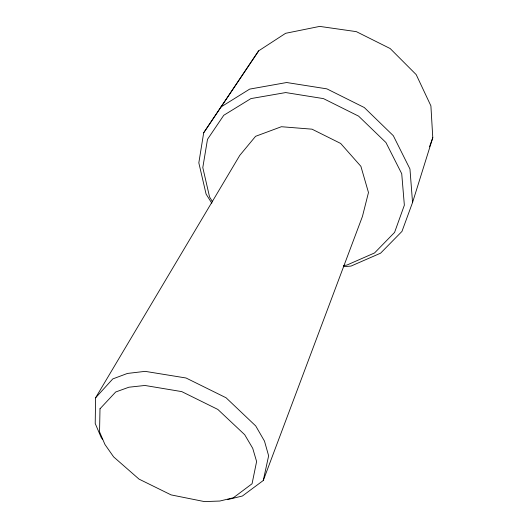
<?xml version="1.0" encoding="UTF-8"?>
<svg xmlns="http://www.w3.org/2000/svg" width="528" height="528" viewBox="0 0 528 528"><rect width="100%" height="100%" fill="white"/><g stroke="black" fill="none" stroke-linecap="round" stroke-linejoin="round"><path stroke-width="0.79" d="M227.403 499.627L242.392 496.016L263.274 480.506L362.446 216.421L368.478 192.529L360.895 166.327L340.679 143.458L312.015 129.175L281.384 126.72L255.572 136.316L239.765 155.39L95.581 397.815L95.218 423.509L101.178 437.461L102.551 439.415M343.774 266.68L351.028 266.072L380.582 253.183L401.966 231.416L412.553 202.495L432.782 137.735L430.901 105.864L416.209 74.633L390.179 48.55L356.347 31.64L319.697 26.4L285.615 33.304L258.654 50.846L203.696 132.772L198.825 162.848L206.092 194.093L211.794 203.168M263.274 480.506L268.633 455.803L264.488 441.111L255.724 425.951L226.07 397.769L186.034 377.995L145.147 371.356L127.406 373.448L112.794 378.913L95.581 397.815M429.495 146.797L432.782 137.735M258.654 50.846L203.696 132.772M220.876 107.045L249.671 89.107L286.658 82.52L326.865 88.856L364.294 107.534L393.327 135.716L409.959 168.993L412.553 202.495M343.438 265.426L346.718 265.148L374.563 252.945L394.581 232.406L404.356 205.187L401.729 173.732L385.948 142.54L358.604 116.14L323.459 98.611L285.714 92.565L250.925 98.591L223.766 115.282L207.491 139.339L202.798 167.581L209.583 197.036L212.632 201.901M99.997 408.797L99.554 431.858L104.933 444.464L113.626 456.885L139.022 479.114L171.085 494.894L204.455 501.6L219.82 501.039L233.363 497.772L252.061 483.754L256.608 461.518L252.721 448.305L244.702 434.716L217.826 409.424L181.771 391.618L144.916 385.466L128.911 387.215L115.678 392L99.997 408.797"/></g></svg>
